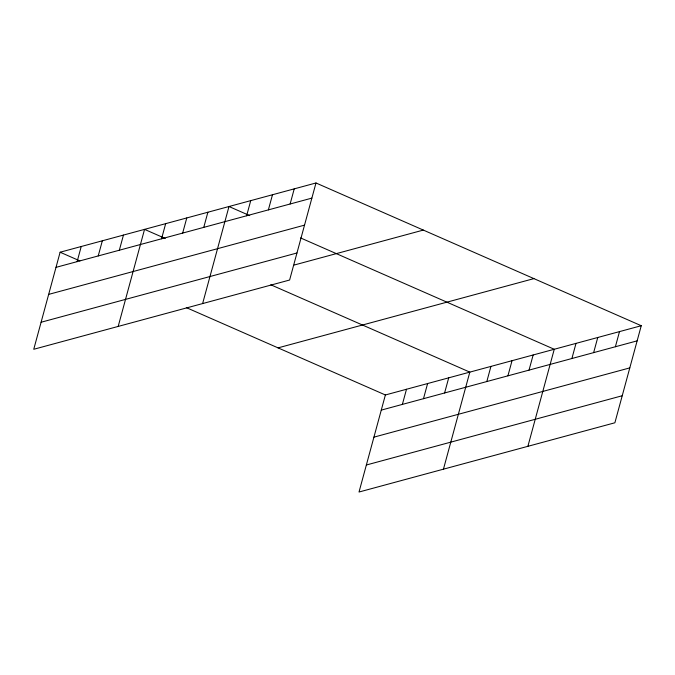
<?xml version="1.0" encoding="UTF-8"?>
<svg xmlns="http://www.w3.org/2000/svg" width="675" height="675" viewBox="0 0 675 675"><rect width="100%" height="100%" fill="white"/><g stroke="black" fill="none" stroke-linecap="round" stroke-linejoin="round"><path stroke-width="1.01" d="M315.984 182.976L60.117 252.222L33.75 349.279L289.617 280.024L315.984 182.976L641.25 325.721L614.883 422.778L359.016 492.024L385.383 394.976L641.25 325.721M77.119 261.647L81.228 246.51M98.221 255.935L102.338 240.798M119.332 250.222L123.449 235.086M118.184 326.422L144.551 229.373L165.265 238.461M161.553 238.798L165.662 223.661M182.663 233.086L186.773 217.941M203.766 227.365L207.883 212.228M202.618 303.573L228.994 206.516L249.708 215.612M246.628 215.772L250.737 200.627M268.372 209.883L272.489 194.746M290.123 203.993L294.233 188.857M402.376 404.401L406.493 389.264M423.487 398.689L427.604 383.552M444.597 392.977L448.706 377.84M443.45 469.176L469.817 372.119L270.793 284.774M486.818 381.544L490.928 366.407M507.921 375.832L512.038 360.695M529.031 370.119L533.149 354.983M527.884 446.318L554.259 349.27L300.552 237.921M571.894 358.518L576.003 343.381M593.637 352.637L597.755 337.5M615.389 346.748L619.498 331.611M56.008 267.359L311.875 198.113M48.659 294.393L304.526 225.138M41.091 322.245L296.958 252.99M294.106 265.056L423.326 230.082M278.049 347.87L533.917 278.615M381.274 410.113L637.141 340.858M373.925 437.147L629.792 367.892M366.356 464.999L622.223 395.744M60.117 252.222L79.895 260.904M186.359 307.631L385.383 394.976"/></g></svg>
